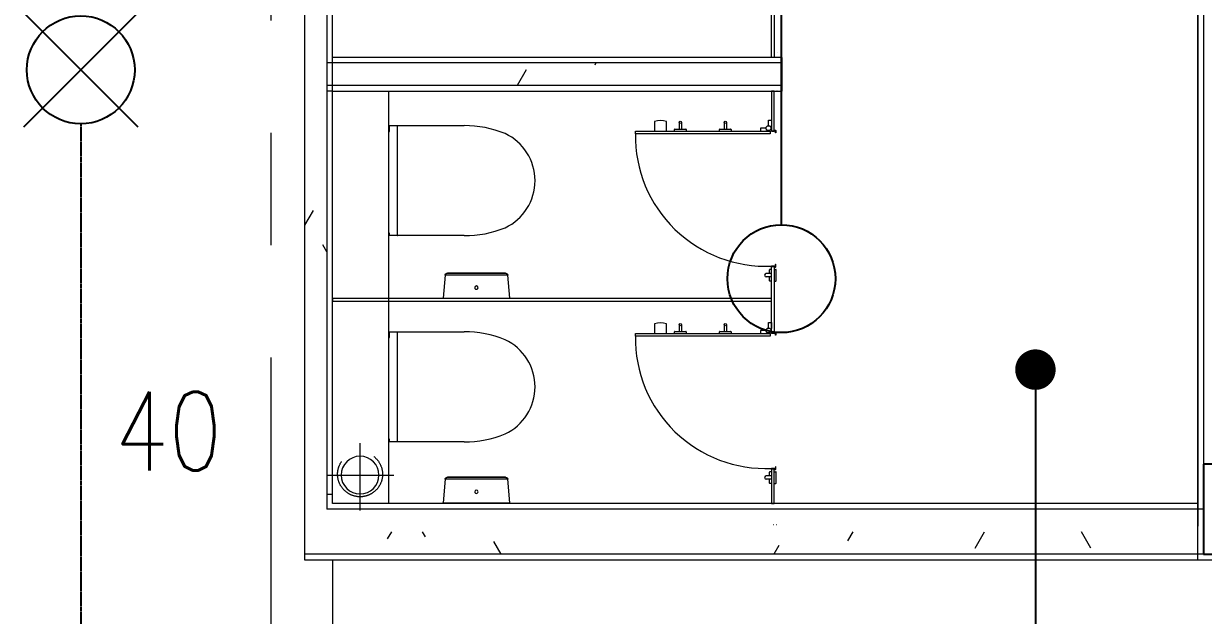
# Model space of a CAD drawing. Header units: millimetres. Extents: x -282761 to 137668, y -273845 to 94451.
# Drawn here: x 5721 to 10971, y -57172 to -54540 of the extents above; entities that cross this region are included whole.
import ezdxf

# ---------------------------------------------------------------- set-up
doc = ezdxf.new("R2010")
doc.units = ezdxf.units.MM
for name, pattern in [('BLK_2 - 1ST__2ND_STOREY_PLAN-archi clean_11 SEPT 2024$0$IDA - Grid Line', [3500, 2000, -500, 500, -500]), ('BLK_2 - 1ST__2ND_STOREY_PLAN-archi clean_11 SEPT 2024$0$IDA - Hidden 065', [537.5, 375, -162.5]), ('HIDDEN2', [4.7625, 3.175, -1.5875])]:
    doc.linetypes.add(name, pattern=pattern)
for name, color, linetype, lineweight in [('BLK_2 - 1ST__2ND_STOREY_PLAN-archi clean_11 SEPT 2024$0$0-1', 8, 'Continuous', 5), ('BLK_2 - 1ST__2ND_STOREY_PLAN-archi clean_11 SEPT 2024$0$1599_DB_A_BLK2_HQ_R21- LINKVIEW_BLK2_1ST STOREY Toilet JOH$0$A-_FLORPATT_H-1', 8, 'Continuous', 9), ('BLK_2 - 1ST__2ND_STOREY_PLAN-archi clean_11 SEPT 2024$0$1599_DB_A_BLK2_HQ_R21- LINKVIEW_BLK2_1ST STOREY Toilet JOH$0$A-_FURT----_E', 8, 'Continuous', 9), ('BLK_2 - 1ST__2ND_STOREY_PLAN-archi clean_11 SEPT 2024$0$1599_DB_A_BLK2_HQ_R21- LINKVIEW_BLK2_1ST STOREY Toilet JOH$0$M-_SANIFIXR_E', 8, 'Continuous', 9), ('BLK_2 - 1ST__2ND_STOREY_PLAN-archi clean_11 SEPT 2024$0$1599_DB_A_BLK2_HQ_R21- LINKVIEW_BLK2_1ST STOREY Toilet JOH$0$S-_COLN----_E', 8, 'Continuous', 9), ('BLK_2 - 1ST__2ND_STOREY_PLAN-archi clean_11 SEPT 2024$0$_CATCHMENT_DRAIN', 8, 'Continuous', 0), ('BLK_2 - 1ST__2ND_STOREY_PLAN-archi clean_11 SEPT 2024$0$A-_DETA----_E-2', 8, 'BLK_2 - 1ST__2ND_STOREY_PLAN-archi clean_11 SEPT 2024$0$IDA - Hidden 065', 9), ('BLK_2 - 1ST__2ND_STOREY_PLAN-archi clean_11 SEPT 2024$0$A-_FLOR----_E', 8, 'Continuous', 9), ('BLK_2 - 1ST__2ND_STOREY_PLAN-archi clean_11 SEPT 2024$0$A-_WALL----_E-1', 8, 'Continuous', 18), ('BLK_2 - 1ST__2ND_STOREY_PLAN-archi clean_11 SEPT 2024$0$A-_WALL----_H-2', 8, 'Continuous', 9), ('BLK_2 - 1ST__2ND_STOREY_PLAN-archi clean_11 SEPT 2024$0$A-_WALLPRTN_E-1', 8, 'Continuous', 18), ('BLK_2 - 1ST__2ND_STOREY_PLAN-archi clean_11 SEPT 2024$0$M-_WATR----_E', 8, 'Continuous', 9), ('BLK_2 - 1ST__2ND_STOREY_PLAN-archi clean_11 SEPT 2024$0$M-_WATR----_E-1', 8, 'Continuous', 9), ('BLK_2 - 1ST__2ND_STOREY_PLAN-archi clean_11 SEPT 2024$0$S-_ANOTGRID_E-1', 8, 'BLK_2 - 1ST__2ND_STOREY_PLAN-archi clean_11 SEPT 2024$0$IDA - Grid Line', 9), ('BLK_2 - 1ST__2ND_STOREY_PLAN-archi clean_11 SEPT 2024$0$S-_COLN----_E-1', 8, 'Continuous', 25), ('BLK_2 - 1ST__2ND_STOREY_PLAN-archi clean_11 SEPT 2024$0$S-_COLN----_E-2', 8, 'Continuous', 9), ('BLK_2 - 1ST__2ND_STOREY_PLAN-archi clean_11 SEPT 2024$0$S-_COLN----_E-3', 8, 'Continuous', 9)]:
    doc.layers.add(name, color=color, linetype=linetype, lineweight=lineweight)
for name, color, linetype in [('M-_FIRESPRK_T-', 7, 'Continuous'), ('M-_SPRKBEAM_E-', 12, 'HIDDEN2'), ('M-_SPRKPIEX_E-', 1, 'Continuous'), ('ROOMNAME', 7, 'Continuous')]:
    doc.layers.add(name, color=color, linetype=linetype)
doc.styles.add('Simplex', font='SIMPLEX.shx', dxfattribs={"width": 0.8, "height": 2.5})
doc.styles.get("Standard").update_dxf_attribs({"font": 'arial.ttf'})
doc.dimstyles.new('ROOM', dxfattribs={"dimscale": 1000, "dimtxt": 0.18, "dimasz": 0.18, "dimexe": 0.18, "dimexo": 0.0625, "dimgap": 0.09, "dimtad": 0, "dimtih": 1, "dimtoh": 1, "dimdec": 0, "dimzin": 0, "dimdsep": 46, "dimtxsty": 'Standard', "dimblk": 'OBLIQUE', "dimcen": 0.09, "dimadec": 0, "dimazin": 0, "dimtfac": 1, "dimtdec": 0, "dimtofl": 0, "dimtmove": 0, "dimatfit": 3, "dimldrblk": 'DOT', "dimfxl": 1, "dimtolj": 1, "dimtzin": 0, "dimarcsym": 0})
pattern_1 = [(0, (-131307.08, -42727.71), (1016, 254), [83.82, -678.18, 83.82, -678.18, -4064]), (0, (-131307.08, -42727.71), (1016, 254), [-1524, 83.82, -1440.18, 83.82, -678.18, -1778]), (0, (-131307.08, -42727.71), (1016, 254), [-3810, 83.82, -424.18, 83.82, -1186.18]), (120, (-130926.08, -42600.71), (-727.9705, 752.8818), [83.82, -678.18, 83.82, -678.18, -4064]), (120, (-130926.08, -42600.71), (-727.9705, 752.8818), [-1524, 83.82, -1440.18, 83.82, -678.18, -1778]), (120, (-130926.08, -42600.71), (-727.9705, 752.8818), [-3810, 83.82, -424.18, 83.82, -1186.18]), (240, (-130799.08, -42092.71), (-288.0295, -1006.8818), [83.82, -678.18, 83.82, -678.18, -4064]), (240, (-130799.08, -42092.71), (-288.0295, -1006.8818), [-1524, 83.82, -1440.18, 83.82, -678.18, -1778]), (240, (-130799.08, -42092.71), (-288.0295, -1006.8818), [-3810, 83.82, -424.18, 83.82, -1186.18])]
pattern_2 = [(270, (-86561.37, -130567.37), (300, 2e-14), []), (0, (-86561.37, -130567.37), (0, 300), [])]

# ---------------------------------------------------------------- blocks, each defined once
blk = doc.blocks.new('Under B spk')
for p, q in [((318.2, -318.2), (-318.2, 318.2)), ((318.2, 318.2), (-318.2, -318.2))]:
    blk.add_line(p, q)
blk.add_circle((0, 0), 300)
blk = doc.blocks.new('fire0101')
at = {"color": 0, "linetype": 'Continuous'}
blk.add_circle((0, 0), 100, dxfattribs=at)
blk = doc.blocks.new('_Dot')
at = {"color": 0, "linetype": 'ByBlock', "lineweight": -2}
blk.add_line((-0.5, 0), (-1, 0), dxfattribs=at)
at = {"color": 0, "linetype": 'ByBlock', "const_width": 0.5}
blk.add_lwpolyline([(-0.25, 0, 1), (0.25, 0, 1)], format="xyb", close=True, dxfattribs=at)
blk = doc.blocks.new('_Oblique')
at = {"color": 0, "linetype": 'ByBlock', "lineweight": -2}
blk.add_line((-0.5, -0.5), (0.5, 0.5), dxfattribs=at)
blk = doc.blocks.new('BLK_2 - 1ST__2ND_STOREY_PLAN-archi clean_11 SEPT 2024$0$IDA - Rectangle Column - 200W X 400D-V8-BLK 2 1ST STOREY PLAN')
at = {"layer": 'BLK_2 - 1ST__2ND_STOREY_PLAN-archi clean_11 SEPT 2024$0$S-_COLN----_E-2'}
h = blk.add_hatch(dxfattribs=at)
h.set_pattern_fill('FP_12', color=256, style=0, pattern_type=2)
h.set_pattern_definition([(50, (120236.4, 99427.4), (1821.84, -159.39), [190.5, -2095.5]), (355, (120236.4, 99427.4), (-352.428, 1910.567), [152.4, -1676.4]), (100.451, (120388.2, 99414.1), (1469.426, 1751.166), [161.9, -1780.9]), (46.184, (120236.4, 99935.4), (2710.79, -420.428), [285.75, -3143.25]), (96.636, (120462.3, 99900.3), (2374.026, 2474.276), [242.85, -2671.35]), (351.184, (120236.4, 99935.4), (2374.05, 2474.253), [228.6, -2514.6]), (21, (120490.4, 99808.4), (1516.144, -1022.652), [190.5, -2095.5]), (326, (120490.4, 99808.4), (618.02, 1841.88), [152.4, -1676.4]), (71.451, (120616.7, 99723.2), (2134.171, 819.212), [161.9, -1780.9]), (37.5, (120236.4, 99427.4), (30.886, 845.5504), [83.82, -1572.26, 83.82, -1617.98, -1682.75]), (37.5, (120236.4, 99427.4), (30.886, 845.5504), [-3357.88, 83.82, -1598.93]), (7.5, (120236.4, 99427.4), (668.1966, 1001.806), [83.82, -886.46, 83.82, -1534.16, -641.35]), (7.5, (120236.4, 99427.4), (668.1966, 1001.806), [-2588.26, 83.82, -557.53]), (327.5, (119669.95, 99427.4), (1355.9093, -57.2896), [83.82, -551.18, 83.82, -1897.38, -2628.9]), (327.5, (119669.95, 99427.4), (1355.9093, -57.2896), [-2616.2, 83.82, -2545.08]), (317.5, (119416, 99427.4), (1481.293, 254.266), [83.82, -741.68, 83.82, -1231.9, -1866.9]), (317.5, (119416, 99427.4), (1481.293, 254.266), [-2141.22, 83.82, -1783.08])])
h.paths.add_polyline_path([(100, -200), (100, 200), (-100, 200), (-100, -200)])
at = {"layer": 'BLK_2 - 1ST__2ND_STOREY_PLAN-archi clean_11 SEPT 2024$0$S-_COLN----_E-1'}
for p, q in [((100, 200), (-100, 200)), ((-100, 200), (-100, -200)), ((100, -200), (100, 200)), ((-100, -200), (100, -200))]:
    blk.add_line(p, q, dxfattribs=at)
blk = doc.blocks.new('BLK_2 - 1ST__2ND_STOREY_PLAN-archi clean_11 SEPT 2024$0$1599_DB_A_BLK2_HQ_R21_rvt-1-BLK 2 1ST STOREY PLAN')
at = {"layer": 'BLK_2 - 1ST__2ND_STOREY_PLAN-archi clean_11 SEPT 2024$0$A-_WALL----_H-2'}
h = blk.add_hatch(dxfattribs=at)
h.set_pattern_fill('FP_3', color=256, style=0, pattern_type=2)
h.set_pattern_definition([(0, (0, 0), (1016, 254), [83.82, -678.18, 83.82, -678.18, -4064]), (0, (0, 0), (1016, 254), [-1524, 83.82, -1440.18, 83.82, -678.18, -1778]), (0, (0, 0), (1016, 254), [-3810, 83.82, -424.18, 83.82, -1186.18]), (120, (381, 127), (-727.97045, 752.8818), [83.82, -678.18, 83.82, -678.18, -4064]), (120, (381, 127), (-727.97045, 752.8818), [-1524, 83.82, -1440.18, 83.82, -678.18, -1778]), (120, (381, 127), (-727.97045, 752.8818), [-3810, 83.82, -424.18, 83.82, -1186.18]), (240, (508, 635), (-288.02955, -1006.8818), [83.82, -678.18, 83.82, -678.18, -4064]), (240, (508, 635), (-288.02955, -1006.8818), [-1524, 83.82, -1440.18, 83.82, -678.18, -1778]), (240, (508, 635), (-288.02955, -1006.8818), [-3810, 83.82, -424.18, 83.82, -1186.18])])
h.paths.add_polyline_path([(-124361.4, -116002.4), (-124286.4, -116002.4), (-124286.4, -115977.4), (-124236.4, -115977.4), (-124236.4, -115810.7), (-124286.4, -115810.7), (-124286.4, -115785.7), (-124361.4, -115785.7)])
h.paths.add_polyline_path([(-124286.4, -114385.7), (-124286.4, -114360.7), (-124236.4, -114360.7), (-124236.4, -114194), (-124286.4, -114194), (-124286.4, -114169), (-124361.4, -114169), (-124361.4, -114385.7), (-124293.9, -114385.7)])
h.paths.add_polyline_path([(-124361.4, -112769), (-124286.4, -112769), (-124286.4, -112744), (-124236.4, -112744), (-124236.4, -112577.4), (-124286.4, -112577.4), (-124286.4, -112552.4), (-124361.4, -112552.4), (-124361.4, -112671.9)])
h.paths.add_polyline_path([(-124286.4, -108952.4), (-124286.4, -108927.4), (-124236.4, -108927.4), (-124236.4, -108710.7), (-124286.4, -108710.7), (-124286.4, -108685.7), (-124361.4, -108685.7), (-124361.4, -108952.4), (-124292.1, -108952.4)])
h.paths.add_polyline_path([(-124286.4, -107285.7), (-124286.4, -107260.7), (-124236.4, -107260.7), (-124236.4, -107044), (-124286.4, -107044), (-124286.4, -107019), (-124361.4, -107019), (-124361.4, -107285.7), (-124303.6, -107285.7)])
h.paths.add_polyline_path([(-124361.4, -105619), (-124286.4, -105619), (-124286.4, -105594), (-124236.4, -105594), (-124236.4, -105377.4), (-124286.4, -105377.4), (-124286.4, -105352.4), (-124361.4, -105352.4)])
h.paths.add_polyline_path([(-124361.4, -101752.4), (-124286.4, -101752.4), (-124286.4, -101727.4), (-124236.4, -101727.4), (-124236.4, -101427.4), (-124286.4, -101427.4), (-124286.4, -101402.4), (-124361.4, -101402.4)])
h.paths.add_polyline_path([(-124286.4, -100002.4), (-124286.4, -99977.4), (-124236.4, -99977.4), (-124236.4, -99627.4), (-124361.4, -99627.4), (-124361.4, -100002.4), (-124304.1, -100002.4)])
at = {"layer": 'BLK_2 - 1ST__2ND_STOREY_PLAN-archi clean_11 SEPT 2024$0$A-_FLOR----_E'}
for p, q in [((-120336.4, -92142.4), (-120336.4, -99627.4)), ((-120336.4, -99627.4), (-117236.4, -99627.4))]:
    blk.add_line(p, q, dxfattribs=at)
at = {"layer": 'BLK_2 - 1ST__2ND_STOREY_PLAN-archi clean_11 SEPT 2024$0$A-_WALL----_E-1'}
blk.add_line((-120361.4, -99652.4), (-117236.4, -99652.4), dxfattribs=at)
at = {"layer": 'BLK_2 - 1ST__2ND_STOREY_PLAN-archi clean_11 SEPT 2024$0$A-_WALLPRTN_E-1'}
for p, q in [((-120361.4, -99652.4), (-120361.4, -97162.4)), ((-120336.4, -97267.4), (-120336.4, -99427.4))]:
    blk.add_line(p, q, dxfattribs=at)
at = {"layer": 'BLK_2 - 1ST__2ND_STOREY_PLAN-archi clean_11 SEPT 2024$0$S-_COLN----_E-3'}
blk.add_blockref('BLK_2 - 1ST__2ND_STOREY_PLAN-archi clean_11 SEPT 2024$0$IDA - Rectangle Column - 200W X 400D-V8-BLK 2 1ST STOREY PLAN', (-120236.4, -99427.4), dxfattribs=at)
blk = doc.blocks.new('BLK_2 - 1ST__2ND_STOREY_PLAN-archi clean_11 SEPT 2024$0$1599_DB_A_BLK2_HQ_R21- LINKVIEW_BLK2_1ST STOREY Toilet JOH$0$IDA - WC - Floor Mount wo Tank - MS980CMG-2979465-LINKVIEW_BLK2_1ST STOREY')
at = {"layer": 'BLK_2 - 1ST__2ND_STOREY_PLAN-archi clean_11 SEPT 2024$0$1599_DB_A_BLK2_HQ_R21- LINKVIEW_BLK2_1ST STOREY Toilet JOH$0$M-_SANIFIXR_E'}
for p, q in [((-245.6, -340.1), (-245.6, -8.1)), ((243.7, -8.1), (243.7, -340.1)), ((-244.4, -304.5), (-244.4, -305.3)), ((243.1, -304.5), (-244.4, -304.5)), ((-244.4, -305.3), (243.1, -305.3)), ((243.1, -305.3), (243.1, -304.5)), ((-220.3, -340.1), (-245.6, -340.1)), ((-220.3, -343.3), (-220.3, -340.1)), ((232.2, -340.1), (232.2, -343.3)), ((243.7, -340.1), (232.2, -340.1))]:
    blk.add_line(p, q, dxfattribs=at)
for centre, radius, start, end in [((-0.9, 77.1), 230.7, 24.9793, 155.0207), ((224.9, -4.8), 470.5, 157.5961, 180.3984), ((-226.8, -4.8), 470.5, 359.6016, 22.4039)]:
    blk.add_arc(centre, radius, start, end, dxfattribs=at)
blk = doc.blocks.new('BLK_2 - 1ST__2ND_STOREY_PLAN-archi clean_11 SEPT 2024$0$1599_DB_A_BLK2_HQ_R21- LINKVIEW_BLK2_1ST STOREY Toilet JOH$0$IDA - Toilet Roll Holder - Jumbo - IDA - Toilet Roll Holder - Jumbo-V8-LINKVIEW_BLK2_1ST STOREY')
at = {"layer": 'BLK_2 - 1ST__2ND_STOREY_PLAN-archi clean_11 SEPT 2024$0$1599_DB_A_BLK2_HQ_R21- LINKVIEW_BLK2_1ST STOREY Toilet JOH$0$A-_FURT----_E'}
for p, q in [((-152.2, 0), (-148.7, -3.5)), ((148.7, -3.5), (152.2, 0)), ((-148.7, -3.5), (-139.5, -107.9)), ((0, -3.5), (-147.2, -3.5)), ((147.2, -3.5), (0, -3.5)), ((139.5, -107.9), (148.7, -3.5)), ((-138.1, -107.9), (0, -107.9)), ((0, -107.9), (138.1, -107.9))]:
    blk.add_line(p, q, dxfattribs=at)
for points in [[(-128.8, -117), (-129.2, -117), (-129.6, -117), (-130.1, -116.9), (-130.5, -116.9), (-130.9, -116.8), (-131.4, -116.7), (-131.8, -116.6), (-132.2, -116.4), (-132.6, -116.3), (-133, -116.1), (-133.4, -116), (-133.8, -115.8), (-134.2, -115.6), (-134.6, -115.3), (-134.9, -115.1), (-135.3, -114.8), (-135.6, -114.6), (-136, -114.3), (-136.3, -114), (-136.6, -113.7), (-136.9, -113.4), (-137.2, -113), (-137.5, -112.7), (-137.7, -112.3), (-138, -112), (-138.2, -111.6), (-138.4, -111.2), (-138.6, -110.8), (-138.8, -110.4), (-139, -110), (-139.1, -109.6), (-139.2, -109.2), (-139.4, -108.8), (-139.5, -108.3), (-139.5, -107.9)], [(0, -117), (-5.1, -117), (-10.3, -117), (-15.4, -117), (-20.5, -117), (-25.6, -117), (-30.6, -117), (-35.6, -117), (-40.5, -117), (-45.4, -117), (-50.1, -117), (-54.8, -117), (-59.5, -117), (-64, -117), (-68.4, -117), (-72.7, -117), (-76.9, -117), (-81, -117), (-84.9, -117), (-88.7, -117), (-92.4, -117), (-95.9, -117), (-99.2, -117), (-102.4, -117), (-105.5, -117), (-108.3, -117), (-111, -117), (-113.6, -117), (-115.9, -117), (-118, -117), (-120, -117), (-121.8, -117), (-123.3, -117), (-124.7, -117), (-125.9, -117), (-126.9, -117), (-127.7, -117), (-128.2, -117), (-128.6, -117), (-128.7, -117), (-128.8, -117)], [(-128.8, -117), (-128.6, -117), (-128.3, -117), (-127.8, -117), (-127.1, -117), (-126.2, -117), (-125.1, -117), (-123.7, -117), (-122.2, -117), (-120.5, -117), (-118.6, -117), (-116.5, -117), (-114.2, -117), (-111.7, -117), (-109.1, -117), (-106.3, -117), (-103.3, -117), (-100.1, -117), (-96.8, -117), (-93.3, -117), (-89.7, -117), (-85.9, -117), (-82, -117), (-78, -117), (-73.8, -117), (-69.6, -117), (-65.2, -117), (-60.7, -117), (-56.1, -117), (-51.4, -117), (-46.7, -117), (-41.8, -117), (-36.9, -117), (-32, -117), (-26.9, -117), (-21.9, -117), (-16.8, -117), (-11.7, -117), (-6.5, -117), (-1.4, -117), (0, -117)], [(0, -117), (5.1, -117), (10.3, -117), (15.4, -117), (20.5, -117), (25.6, -117), (30.6, -117), (35.6, -117), (40.5, -117), (45.4, -117), (50.1, -117), (54.8, -117), (59.5, -117), (64, -117), (68.4, -117), (72.7, -117), (76.9, -117), (81, -117), (84.9, -117), (88.7, -117), (92.4, -117), (95.9, -117), (99.2, -117), (102.4, -117), (105.5, -117), (108.3, -117), (111, -117), (113.6, -117), (115.9, -117), (118, -117), (120, -117), (121.8, -117), (123.3, -117), (124.7, -117), (125.9, -117), (126.9, -117), (127.7, -117), (128.2, -117), (128.6, -117), (128.7, -117), (128.8, -117)], [(128.8, -117), (128.6, -117), (128.3, -117), (127.8, -117), (127.1, -117), (126.2, -117), (125.1, -117), (123.7, -117), (122.2, -117), (120.5, -117), (118.6, -117), (116.5, -117), (114.2, -117), (111.7, -117), (109.1, -117), (106.3, -117), (103.3, -117), (100.1, -117), (96.8, -117), (93.3, -117), (89.7, -117), (85.9, -117), (82, -117), (78, -117), (73.8, -117), (69.6, -117), (65.2, -117), (60.7, -117), (56.1, -117), (51.4, -117), (46.7, -117), (41.8, -117), (36.9, -117), (32, -117), (26.9, -117), (21.9, -117), (16.8, -117), (11.7, -117), (6.5, -117), (1.4, -117), (0, -117)], [(139.5, -107.9), (139.5, -108.4), (139.4, -108.8), (139.2, -109.2), (139.1, -109.6), (138.9, -110.1), (138.8, -110.5), (138.6, -110.9), (138.4, -111.2), (138.2, -111.6), (137.9, -112), (137.7, -112.4), (137.4, -112.7), (137.2, -113.1), (136.9, -113.4), (136.6, -113.7), (136.3, -114), (135.9, -114.3), (135.6, -114.6), (135.3, -114.9), (134.9, -115.1), (134.5, -115.3), (134.2, -115.6), (133.8, -115.8), (133.4, -116), (133, -116.2), (132.6, -116.3), (132.2, -116.5), (131.7, -116.6), (131.3, -116.7), (130.9, -116.8), (130.5, -116.9), (130, -116.9), (129.6, -117), (129.1, -117), (128.8, -117)]]:
    blk.add_lwpolyline(points, dxfattribs=at)
for start, end in [(360, 180), (180, 360)]:
    blk.add_arc((0, -52.6), 7.38, start, end, dxfattribs=at)
blk = doc.blocks.new('BLK_2 - 1ST__2ND_STOREY_PLAN-archi clean_11 SEPT 2024$0$1599_DB_A_BLK2_HQ_R21- LINKVIEW_BLK2_1ST STOREY Toilet JOH$0$IDA - Toilet Roll Holder - Jumbo - IDA - Toilet Roll Holder - Jumbo-2952152-LINKVIEW_BLK2_1ST STOREY')
at = {"layer": 'BLK_2 - 1ST__2ND_STOREY_PLAN-archi clean_11 SEPT 2024$0$1599_DB_A_BLK2_HQ_R21- LINKVIEW_BLK2_1ST STOREY Toilet JOH$0$A-_FURT----_E'}
for p, q in [((-148.5, -5), (-139.5, -107.9)), ((139.5, -107.9), (148.5, -5)), ((-138.1, -107.9), (0, -107.9)), ((0, -107.9), (138.1, -107.9))]:
    blk.add_line(p, q, dxfattribs=at)
for points in [[(-128.8, -117), (-129.2, -117), (-129.6, -117), (-130.1, -116.9), (-130.5, -116.9), (-130.9, -116.8), (-131.4, -116.7), (-131.8, -116.6), (-132.2, -116.4), (-132.6, -116.3), (-133, -116.1), (-133.4, -116), (-133.8, -115.8), (-134.2, -115.6), (-134.6, -115.3), (-134.9, -115.1), (-135.3, -114.8), (-135.6, -114.6), (-136, -114.3), (-136.3, -114), (-136.6, -113.7), (-136.9, -113.4), (-137.2, -113), (-137.5, -112.7), (-137.7, -112.3), (-138, -112), (-138.2, -111.6), (-138.4, -111.2), (-138.6, -110.8), (-138.8, -110.4), (-139, -110), (-139.1, -109.6), (-139.2, -109.2), (-139.4, -108.8), (-139.5, -108.3), (-139.5, -107.9)], [(0, -117), (-5.1, -117), (-10.3, -117), (-15.4, -117), (-20.5, -117), (-25.6, -117), (-30.6, -117), (-35.6, -117), (-40.5, -117), (-45.4, -117), (-50.1, -117), (-54.8, -117), (-59.5, -117), (-64, -117), (-68.4, -117), (-72.7, -117), (-76.9, -117), (-81, -117), (-84.9, -117), (-88.7, -117), (-92.4, -117), (-95.9, -117), (-99.2, -117), (-102.4, -117), (-105.5, -117), (-108.3, -117), (-111, -117), (-113.6, -117), (-115.9, -117), (-118, -117), (-120, -117), (-121.8, -117), (-123.3, -117), (-124.7, -117), (-125.9, -117), (-126.9, -117), (-127.7, -117), (-128.2, -117), (-128.6, -117), (-128.7, -117), (-128.8, -117)], [(-128.8, -117), (-128.6, -117), (-128.3, -117), (-127.8, -117), (-127.1, -117), (-126.2, -117), (-125.1, -117), (-123.7, -117), (-122.2, -117), (-120.5, -117), (-118.6, -117), (-116.5, -117), (-114.2, -117), (-111.7, -117), (-109.1, -117), (-106.3, -117), (-103.3, -117), (-100.1, -117), (-96.8, -117), (-93.3, -117), (-89.7, -117), (-85.9, -117), (-82, -117), (-78, -117), (-73.8, -117), (-69.6, -117), (-65.2, -117), (-60.7, -117), (-56.1, -117), (-51.4, -117), (-46.7, -117), (-41.8, -117), (-36.9, -117), (-32, -117), (-26.9, -117), (-21.9, -117), (-16.8, -117), (-11.7, -117), (-6.5, -117), (-1.4, -117), (0, -117)], [(0, -117), (5.1, -117), (10.3, -117), (15.4, -117), (20.5, -117), (25.6, -117), (30.6, -117), (35.6, -117), (40.5, -117), (45.4, -117), (50.1, -117), (54.8, -117), (59.5, -117), (64, -117), (68.4, -117), (72.7, -117), (76.9, -117), (81, -117), (84.9, -117), (88.7, -117), (92.4, -117), (95.9, -117), (99.2, -117), (102.4, -117), (105.5, -117), (108.3, -117), (111, -117), (113.6, -117), (115.9, -117), (118, -117), (120, -117), (121.8, -117), (123.3, -117), (124.7, -117), (125.9, -117), (126.9, -117), (127.7, -117), (128.2, -117), (128.6, -117), (128.7, -117), (128.8, -117)], [(128.8, -117), (128.6, -117), (128.3, -117), (127.8, -117), (127.1, -117), (126.2, -117), (125.1, -117), (123.7, -117), (122.2, -117), (120.5, -117), (118.6, -117), (116.5, -117), (114.2, -117), (111.7, -117), (109.1, -117), (106.3, -117), (103.3, -117), (100.1, -117), (96.8, -117), (93.3, -117), (89.7, -117), (85.9, -117), (82, -117), (78, -117), (73.8, -117), (69.6, -117), (65.2, -117), (60.7, -117), (56.1, -117), (51.4, -117), (46.7, -117), (41.8, -117), (36.9, -117), (32, -117), (26.9, -117), (21.9, -117), (16.8, -117), (11.7, -117), (6.5, -117), (1.4, -117), (0, -117)], [(139.5, -107.9), (139.5, -108.4), (139.4, -108.8), (139.2, -109.2), (139.1, -109.6), (138.9, -110.1), (138.8, -110.5), (138.6, -110.9), (138.4, -111.2), (138.2, -111.6), (137.9, -112), (137.7, -112.4), (137.4, -112.7), (137.2, -113.1), (136.9, -113.4), (136.6, -113.7), (136.3, -114), (135.9, -114.3), (135.6, -114.6), (135.3, -114.9), (134.9, -115.1), (134.5, -115.3), (134.2, -115.6), (133.8, -115.8), (133.4, -116), (133, -116.2), (132.6, -116.3), (132.2, -116.5), (131.7, -116.6), (131.3, -116.7), (130.9, -116.8), (130.5, -116.9), (130, -116.9), (129.6, -117), (129.1, -117), (128.8, -117)]]:
    blk.add_lwpolyline(points, dxfattribs=at)
for start, end in [(360, 180), (180, 360)]:
    blk.add_arc((0, -52.6), 7.38, start, end, dxfattribs=at)
blk = doc.blocks.new('BLK_2 - 1ST__2ND_STOREY_PLAN-archi clean_11 SEPT 2024$0$2 hook door')
for p, q in [((25045.5, -16829.2), (25045.5, -16872.2)), ((25097.5, -16872.2), (25097.5, -16829.2)), ((25154.1, -16832.7), (25154.1, -16863.2)), ((25165.1, -16832.7), (25165.1, -16863.2)), ((25354.1, -16832.7), (25354.1, -16863.2)), ((25365.1, -16832.7), (25365.1, -16863.2)), ((25133.6, -16872.2), (25133.6, -16865.2)), ((25135.6, -16863.2), (25183.6, -16863.2)), ((25185.6, -16865.2), (25185.6, -16872.2)), ((25333.6, -16872.2), (25333.6, -16865.2)), ((25335.6, -16863.2), (25383.6, -16863.2)), ((25385.6, -16865.2), (25385.6, -16872.2)), ((25565.5, -17505.7), (25542, -17505.7)), ((25565.5, -17520.7), (25542, -17520.7)), ((25556.5, -17505.7), (25556.5, -17489.2)), ((25556.5, -17537.2), (25556.5, -17520.7)), ((25565.5, -17487.2), (25558.5, -17487.2)), ((25577.5, -17487.2), (25584.5, -17487.2)), ((25586.5, -17537.2), (25586.5, -17489.2)), ((25565.5, -17539.2), (25558.5, -17539.2)), ((25577.5, -17539.2), (25584.5, -17539.2))]:
    blk.add_line(p, q)
for points in [[(25552, -16847.7), (25552, -16824.7, -0.414214), (25554, -16822.7), (25565.5, -16822.7), (25565.5, -16850.2), (25563.1, -16850.2), (25563.1, -16858.7)], [(25541, -16858.7), (25518, -16858.7, 0.414214), (25516, -16860.7), (25516, -16872.2), (25543.5, -16872.2), (25543.5, -16869.8), (25552, -16869.8)]]:
    blk.add_lwpolyline(points, format="xyb")
blk.add_lwpolyline([(25559.6, -16884.2), (24959.6, -16884.2), (24959.6, -16872.2), (25559.6, -16872.2)], close=True)
for points in [[(25584.8, -16878.2, -0.291473), (25583.6, -16880, -1), (25583.1, -16878.9, 0.291473), (25583.6, -16878.2), (25583.6, -16870.5, 0.350085), (25581.8, -16869.2, 1), (25581.8, -16871.7), (25581.8, -16872.2), (25565.3, -16872.2, -0.414214), (25564.8, -16871.7), (25564.8, -16868.2, -0.327538), (25565.5, -16867.2), (25565.5, -16871), (25577.5, -16871), (25577.5, -16868.2, -0.414214), (25578.5, -16867.2), (25581.8, -16867.2, -0.414214), (25584.8, -16870.2)], [(25584.8, -17466.4, 0.291473), (25583.6, -17464.5, 1), (25583.1, -17465.6, -0.291473), (25583.6, -17466.4), (25583.6, -17474.1, -0.350085), (25581.8, -17475.4, -1), (25581.8, -17472.9), (25581.8, -17472.4), (25565.3, -17472.4, 0.414214), (25564.8, -17472.9), (25564.8, -17476.4, 0.327538), (25565.5, -17477.4), (25565.5, -17473.6), (25577.5, -17473.6), (25577.5, -17476.4, 0.414214), (25578.5, -17477.4), (25581.8, -17477.4, 0.414214), (25584.8, -17474.4)]]:
    blk.add_lwpolyline(points, format="xyb", close=True)
for centre, radius in [((25159.6, -16832.7), 5.5), ((25359.6, -16832.7), 5.5), ((25552, -16858.7), 11)]:
    blk.add_circle(centre, radius)
for centre, radius, start, end in [((25071.5, -16894.3), 70.1, 68.2289, 111.7711), ((25135.6, -16865.2), 2, 90, 180), ((25183.6, -16865.2), 2, 0, 90), ((25335.6, -16865.2), 2, 90, 180), ((25383.6, -16865.2), 2, 0, 90), ((25542, -17513.2), 7.5, 90, 270), ((25558.5, -17489.2), 2, 90, 180), ((25584.5, -17489.2), 2, 0, 90), ((25558.5, -17537.2), 2, 180, 270), ((25584.5, -17537.2), 2, 270, 0)]:
    blk.add_arc(centre, radius, start, end)
at = {"ltscale": 10}
blk.add_arc((25540.3, -16892.1), 580.8, 179.2194, 272.5231, dxfattribs=at)
blk = doc.blocks.new('BLK_2 - 1ST__2ND_STOREY_PLAN-archi clean_11 SEPT 2024')
at = {"layer": 'BLK_2 - 1ST__2ND_STOREY_PLAN-archi clean_11 SEPT 2024$0$1599_DB_A_BLK2_HQ_R21- LINKVIEW_BLK2_1ST STOREY Toilet JOH$0$A-_FLORPATT_H-1'}
h = blk.add_hatch(dxfattribs=at)
h.set_pattern_fill('FP_5', color=256, style=0, pattern_type=2)
h.set_pattern_definition(pattern_2)
h.paths.add_polyline_path([(-122232.9, -97392.1), (-122236.4, -97402.4), (-122234.4, -97417.4), (-122233.3, -97417.4), (-122232.9, -97392.4)], flags=0)
h = blk.add_hatch(dxfattribs=at)
h.set_pattern_fill('FP_5', color=256, style=0, pattern_type=2)
h.set_pattern_definition(pattern_2)
h.paths.add_polyline_path([(-122232.9, -97567.4), (-122252.9, -97567.4), (-122249.4, -97587.4), (-122249.4, -97570.4), (-122236.4, -97570.4), (-122234.4, -97593.2), (-122234.4, -97585.4)], flags=0)
h = blk.add_hatch(dxfattribs=at)
h.set_pattern_fill('FP_5', color=256, style=0, pattern_type=2)
h.set_pattern_definition(pattern_2)
h.paths.add_polyline_path([(-124028.7, -97990), (-124028.7, -97983.8), (-124026.6, -97988.8)], flags=0)
h = blk.add_hatch(dxfattribs=at)
h.set_pattern_fill('FP_5', color=256, style=0, pattern_type=2)
h.set_pattern_definition(pattern_2)
h.paths.add_polyline_path([(-122249.4, -98528.1), (-122252.7, -98529.6), (-122252.9, -98528.4), (-122252.9, -98528.1), (-122251.4, -98528.1)], flags=0)
h = blk.add_hatch(dxfattribs=at)
h.set_pattern_fill('FP_5', color=256, style=0, pattern_type=2)
h.set_pattern_definition(pattern_2)
h.paths.add_polyline_path([(-122252.9, -98544.6), (-122251.4, -98548), (-122252.4, -98550.6), (-122252.9, -98548.1), (-122252.9, -98546.6)], flags=0)
h = blk.add_hatch(dxfattribs=at)
h.set_pattern_fill('FP_5', color=256, style=0, pattern_type=2)
h.set_pattern_definition(pattern_2)
h.paths.add_polyline_path([(-124028.7, -98965.3), (-124028.7, -98959.2), (-124026.6, -98964.2)], flags=0)
h = blk.add_hatch(dxfattribs=at)
h.set_pattern_fill('FP_5', color=256, style=0, pattern_type=2)
h.set_pattern_definition(pattern_2)
h.paths.add_polyline_path([(-122252.9, -99473.6), (-122251.4, -99485.9), (-122251.4, -99502.4), (-122233, -99502.4), (-122236.4, -99483.9), (-122236.4, -99500.9), (-122249.4, -99500.9), (-122251.4, -99478), (-122252.8, -99473.9)], flags=0)
at = {"layer": 'BLK_2 - 1ST__2ND_STOREY_PLAN-archi clean_11 SEPT 2024$0$1599_DB_A_BLK2_HQ_R21- LINKVIEW_BLK2_1ST STOREY Toilet JOH$0$S-_COLN----_E'}
h = blk.add_hatch(dxfattribs=at)
h.set_pattern_fill('FP_2', color=256, style=0, pattern_type=2)
h.set_pattern_definition(pattern_1)
h.paths.add_polyline_path([(-124336.4, -99527.4), (-124236.4, -99527.4), (-124237.9, -96752.4), (-124336.4, -96752.4), (-124336.4, -99502.4)], flags=0)
h = blk.add_hatch(dxfattribs=at)
h.set_pattern_fill('FP_2', color=256, style=0, pattern_type=2)
h.set_pattern_definition(pattern_1)
h.paths.add_polyline_path([(-122211.4, -97542.4), (-122211.4, -97442.4), (-124236.4, -97442.4), (-124236.4, -97542.4), (-123335.9, -97542.4)], flags=0)
h = blk.add_hatch(dxfattribs=at)
h.set_pattern_fill('FP_2', color=256, style=0, pattern_type=2)
h.set_pattern_definition(pattern_1)
h.paths.add_polyline_path([(-120336.4, -99627.4), (-120336.4, -99527.4), (-124361.4, -99527.4), (-124361.4, -99627.4), (-121531.9, -99627.4)], flags=0)
for p, q in [((-120361.4, -93367.4), (-120361.4, -99502.4)), ((-124336.4, -96752.4), (-124336.4, -99652.4)), ((-124236.4, -97162.4), (-124236.4, -99427.4)), ((-124211.4, -97417.4), (-124211.4, -97162.4)), ((-120336.4, -97267.4), (-120336.4, -99227.4)), ((-122211.4, -97417.4), (-124211.4, -97417.4)), ((-124211.4, -99402.4), (-124211.4, -97417.4)), ((-122211.4, -97567.4), (-122211.4, -97417.4)), ((-122211.4, -97442.4), (-124236.4, -97442.4)), ((-122211.4, -97542.4), (-124236.4, -97542.4)), ((-124211.4, -97567.4), (-124236.4, -97567.4)), ((-124211.4, -97567.4), (-122211.4, -97567.4)), ((-123961.4, -98489.4), (-123961.4, -97567.4)), ((-122251.4, -97567.4), (-122252.9, -97567.4)), ((-122232.9, -97567.4), (-122234.4, -97567.4)), ((-123961.4, -99402.4), (-123961.4, -98365.4)), ((-124234.9, -99385.1), (-124234.9, -99360.1)), ((-124234.9, -99360.1), (-124209.9, -99360.1)), ((-120336.4, -99427.4), (-124236.4, -99427.4)), ((-120361.4, -99402.4), (-124211.4, -99402.4)), ((-120361.4, -99402.4), (-120361.4, -99427.4)), ((-120336.4, -99627.4), (-124336.4, -99627.4)), ((-124336.4, -99652.4), (-120336.4, -99652.4))]:
    blk.add_line(p, q, dxfattribs=at)
for points in [[(-122258.4, -97115.9), (-122246.4, -97115.9), (-122246.4, -97417.4), (-122258.4, -97417.4), (-122258.4, -97115.9)], [(-122258.4, -97745.9), (-122246.4, -97745.9), (-122246.4, -97567.4), (-122258.4, -97567.4), (-122258.4, -97745.9)], [(-122258.4, -98645.9), (-122258.4, -98345.9), (-122246.4, -98345.9), (-122246.4, -98645.9), (-122258.4, -98645.9)], [(-124211.4, -98489.9), (-124211.4, -98501.9), (-122258.4, -98501.9), (-122258.4, -98489.9), (-124211.4, -98489.9)], [(-122246.4, -99245.9), (-122258.4, -99245.9), (-122258.4, -99402.4), (-122246.4, -99402.4), (-122246.4, -99245.9)], [(-124211.4, -99652.4), (-124211.4, -118202.4)]]:
    blk.add_lwpolyline(points, dxfattribs=at)
at = {"layer": 'BLK_2 - 1ST__2ND_STOREY_PLAN-archi clean_11 SEPT 2024$0$A-_DETA----_E-2'}
blk.add_circle((-124089.2, -99272.2), 100, dxfattribs=at)
at = {"layer": 'BLK_2 - 1ST__2ND_STOREY_PLAN-archi clean_11 SEPT 2024$0$M-_WATR----_E'}
for p, q in [((-124089.6, -99133), (-124089.6, -99433)), ((-124239.2, -99275.7), (-123939.2, -99275.7))]:
    blk.add_line(p, q, dxfattribs=at)
at = {"layer": 'BLK_2 - 1ST__2ND_STOREY_PLAN-archi clean_11 SEPT 2024$0$M-_WATR----_E-1'}
for start, end in [(0, 180), (180, 0)]:
    blk.add_arc((-124089.2, -99275.7), 84.1, start, end, dxfattribs=at)
at = {"layer": 'BLK_2 - 1ST__2ND_STOREY_PLAN-archi clean_11 SEPT 2024$0$S-_ANOTGRID_E-1'}
blk.add_line((-124486.4, -28753), (-124486.4, -124071.4), dxfattribs=at)
at = {"layer": 'BLK_2 - 1ST__2ND_STOREY_PLAN-archi clean_11 SEPT 2024$0$0-1'}
blk.add_blockref('BLK_2 - 1ST__2ND_STOREY_PLAN-archi clean_11 SEPT 2024$0$1599_DB_A_BLK2_HQ_R21_rvt-1-BLK 2 1ST STOREY PLAN', (0, 0), dxfattribs=at)
at = {"layer": 'BLK_2 - 1ST__2ND_STOREY_PLAN-archi clean_11 SEPT 2024$0$1599_DB_A_BLK2_HQ_R21- LINKVIEW_BLK2_1ST STOREY Toilet JOH$0$S-_COLN----_E'}
for p in [(-147823.8, -80873.7), (-147823.8, -81773.7)]:
    blk.add_blockref('BLK_2 - 1ST__2ND_STOREY_PLAN-archi clean_11 SEPT 2024$0$2 hook door', p, dxfattribs=at)
for name, p, rotation in [('BLK_2 - 1ST__2ND_STOREY_PLAN-archi clean_11 SEPT 2024$0$1599_DB_A_BLK2_HQ_R21- LINKVIEW_BLK2_1ST STOREY Toilet JOH$0$IDA - WC - Floor Mount wo Tank - MS980CMG-2979465-LINKVIEW_BLK2_1ST STOREY', (-123618.1, -97966.9), 270), ('BLK_2 - 1ST__2ND_STOREY_PLAN-archi clean_11 SEPT 2024$0$1599_DB_A_BLK2_HQ_R21- LINKVIEW_BLK2_1ST STOREY Toilet JOH$0$IDA - Toilet Roll Holder - Jumbo - IDA - Toilet Roll Holder - Jumbo-2952152-LINKVIEW_BLK2_1ST STOREY', (-123571.4, -98494.4), 180), ('BLK_2 - 1ST__2ND_STOREY_PLAN-archi clean_11 SEPT 2024$0$1599_DB_A_BLK2_HQ_R21- LINKVIEW_BLK2_1ST STOREY Toilet JOH$0$IDA - WC - Floor Mount wo Tank - MS980CMG-2979465-LINKVIEW_BLK2_1ST STOREY', (-123618.1, -98883.9), 270), ('BLK_2 - 1ST__2ND_STOREY_PLAN-archi clean_11 SEPT 2024$0$1599_DB_A_BLK2_HQ_R21- LINKVIEW_BLK2_1ST STOREY Toilet JOH$0$IDA - Toilet Roll Holder - Jumbo - IDA - Toilet Roll Holder - Jumbo-V8-LINKVIEW_BLK2_1ST STOREY', (-123571.4, -99402.4), 180)]:
    blk.add_blockref(name, p, dxfattribs=dict(at, rotation=rotation))

msp = doc.modelspace()

# ---------------------------------------------------------------- linework, layer by layer
at = {"layer": 'M-_SPRKBEAM_E-'}
msp.add_line((5975.2, -54985.4), (5975.2, -57505.4), dxfattribs=at)
at = {"layer": 'M-_SPRKPIEX_E-'}
msp.add_line((9092.9, -55434.3), (9092.9, -52914.3), dxfattribs=at)

# ---------------------------------------------------------------- block references
at = {"layer": 'BLK_2 - 1ST__2ND_STOREY_PLAN-archi clean_11 SEPT 2024$0$_CATCHMENT_DRAIN'}
msp.add_blockref('BLK_2 - 1ST__2ND_STOREY_PLAN-archi clean_11 SEPT 2024', (131307.1, 42727.7), dxfattribs=at)
at = {"layer": 'M-_SPRKPIEX_E-', "xscale": 0.8, "yscale": 0.8, "zscale": 0.8}
msp.add_blockref('Under B spk', (5975.2, -54745.4), dxfattribs=at)
at = {"layer": 'M-_SPRKPIEX_E-', "xscale": 2.4, "yscale": 2.4, "zscale": 2.4, "rotation": 258.865011862231}
msp.add_blockref('fire0101', (9092.9, -55674.3), dxfattribs=at)

# ---------------------------------------------------------------- texts
at = {"layer": 'M-_FIRESPRK_T-', "style": 'Simplex', "width": 0.8}
msp.add_text('40', height=350, dxfattribs=at).set_placement((6125.4, -56526.9))

# ---------------------------------------------------------------- leaders
at = {"layer": 'ROOMNAME'}
msp.add_leader([(10223.3, -56078.9), (10223.3, -59301.7), (11005.2, -59301.7)], dimstyle='ROOM', override={"dimgap": 0.09, "dimtad": 0}, dxfattribs=at)

doc.saveas('drawing.dxf')
